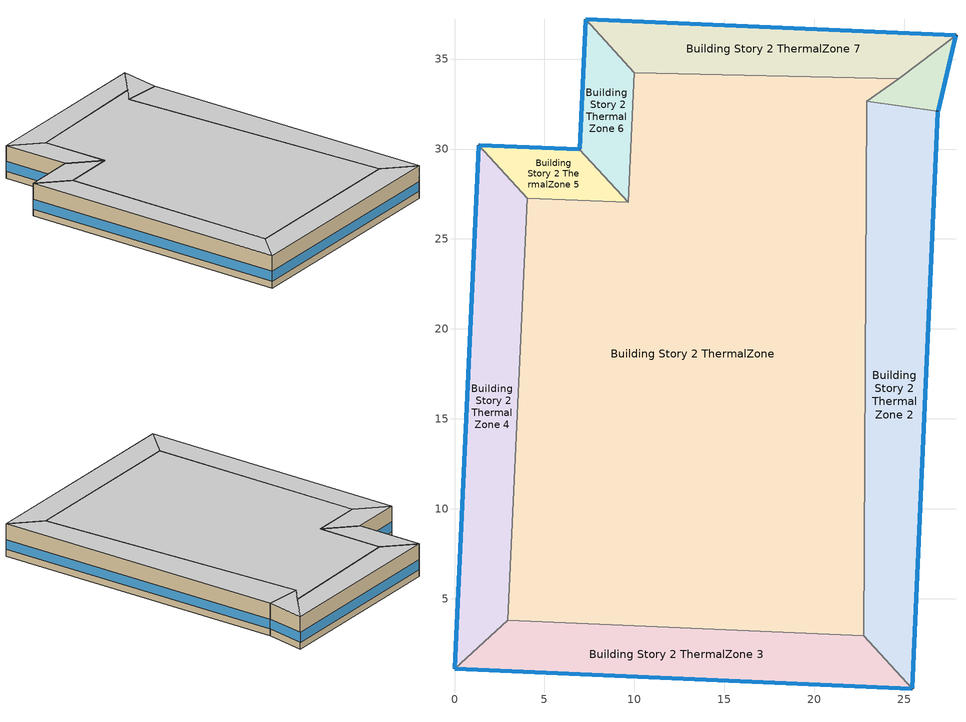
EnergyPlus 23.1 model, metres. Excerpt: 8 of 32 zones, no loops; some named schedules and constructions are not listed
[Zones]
Building Story 2 ThermalZone
 floor adiabatic (Typical Interior Floor): 24.69,33.91 22.92,32.65 22.75,2.95 2.95,3.81 4.04,27.26 9.65,27.04 9.98,34.25 z3.6
 wall adiabatic (Typical Interior Wall): 22.92,32.65 24.69,33.91 9.98,34.25 9.65,27.04 4.04,27.26 2.95,3.81 22.75,2.95 22.92,32.65 z3.6:7.2
 ceiling adiabatic (Typical Interior Floor): 9.98,34.25 9.65,27.04 4.04,27.26 2.95,3.81 22.75,2.95 22.92,32.65 24.69,33.91 z7.2
Building Story 2 ThermalZone 1
 floor adiabatic (Typical Interior Ceiling): 27.88,36.32 26.88,32.1 22.92,32.65 24.69,33.91 z3.6
 wall outside (Typical Insulated Steel Framed Exterior Wall R-20.41): 26.88,32.1 27.88,36.32 z3.6:7.2
 wall adiabatic (Typical Interior Wall): 27.88,36.32 24.69,33.91 22.92,32.65 26.88,32.1 z3.6:7.2
 window (U 0.48 SHGC 0.40 Dbl Ref-D Clr 6mm/13mm): 26.88,32.12 27.88,36.29 z4.36:5.45
 ceiling adiabatic (Typical Interior Floor): 24.69,33.91 22.92,32.65 26.88,32.1 27.88,36.32 z7.2
Building Story 2 ThermalZone 2
 floor adiabatic (Typical Interior Ceiling): 26.88,32.1 25.46,0 22.75,2.95 22.92,32.65 z3.6
 wall outside (Typical Insulated Steel Framed Exterior Wall R-20.41): 25.46,0 26.88,32.1 z3.6:7.2
 wall adiabatic (Typical Interior Wall): 26.88,32.1 22.92,32.65 22.75,2.95 25.46,0 z3.6:7.2
 window (U 0.48 SHGC 0.40 Dbl Ref-D Clr 6mm/13mm): 25.46,0.03 26.88,32.07 z4.36:5.44
 ceiling adiabatic (Typical Interior Floor): 22.92,32.65 22.75,2.95 25.46,0 26.88,32.1 z7.2
Building Story 2 ThermalZone 3
 floor adiabatic (Typical Interior Ceiling): 25.46,0 0,1.11 2.95,3.81 22.75,2.95 z3.6
 wall outside (Typical Insulated Steel Framed Exterior Wall R-20.41): 0,1.11 25.46,0 z3.6:7.2
 wall adiabatic (Typical Interior Wall): 25.46,0 22.75,2.95 2.95,3.81 0,1.11 z3.6:7.2
 window (U 0.48 SHGC 0.40 Dbl Ref-D Clr 6mm/13mm): 0.03,1.11 25.43,0 z4.36:5.44
 ceiling adiabatic (Typical Interior Floor): 22.75,2.95 2.95,3.81 0,1.11 25.46,0 z7.2
Building Story 2 ThermalZone 4
 floor adiabatic (Typical Interior Ceiling): 0,1.11 1.34,30.21 4.04,27.26 2.95,3.81 z3.6
 wall outside (Typical Insulated Steel Framed Exterior Wall R-20.41): 1.34,30.21 0,1.11 z3.6:7.2
 wall adiabatic (Typical Interior Wall): 0,1.11 2.95,3.81 4.04,27.26 1.34,30.21 z3.6:7.2
 window (U 0.48 SHGC 0.40 Dbl Ref-D Clr 6mm/13mm): 1.34,30.18 0,1.14 z4.36:5.44
 ceiling adiabatic (Typical Interior Floor): 2.95,3.81 4.04,27.26 1.34,30.21 0,1.11 z7.2
Building Story 2 ThermalZone 5
 floor adiabatic (Typical Interior Ceiling): 1.34,30.21 6.95,29.99 9.65,27.04 4.04,27.26 z3.6
 wall outside (Typical Insulated Steel Framed Exterior Wall R-20.41): 6.95,29.99 1.34,30.21 z3.6:7.2
 wall adiabatic (Typical Interior Wall): 1.34,30.21 4.04,27.26 9.65,27.04 6.95,29.99 z3.6:7.2
 window (U 0.48 SHGC 0.40 Dbl Ref-D Clr 6mm/13mm): 6.92,29.99 1.37,30.21 z4.36:5.45
 ceiling adiabatic (Typical Interior Floor): 4.04,27.26 9.65,27.04 6.95,29.99 1.34,30.21 z7.2
Building Story 2 ThermalZone 6
 floor adiabatic (Typical Interior Ceiling): 6.95,29.99 7.28,37.21 9.98,34.25 9.65,27.04 z3.6
 wall outside (Typical Insulated Steel Framed Exterior Wall R-20.41): 7.28,37.21 6.95,29.99 z3.6:7.2
 wall adiabatic (Typical Interior Wall): 6.95,29.99 9.65,27.04 9.98,34.25 7.28,37.21 z3.6:7.2
 window (U 0.48 SHGC 0.40 Dbl Ref-D Clr 6mm/13mm): 7.28,37.18 6.95,30.01 z4.36:5.45
 ceiling adiabatic (Typical Interior Floor): 9.65,27.04 9.98,34.25 7.28,37.21 6.95,29.99 z7.2
Building Story 2 ThermalZone 7
 floor adiabatic (Typical Interior Ceiling): 7.28,37.21 27.88,36.32 24.69,33.91 9.98,34.25 z3.6
 wall outside (Typical Insulated Steel Framed Exterior Wall R-20.41): 27.88,36.32 7.28,37.21 z3.6:7.2
 wall adiabatic (Typical Interior Wall): 7.28,37.21 9.98,34.25 24.69,33.91 27.88,36.32 z3.6:7.2
 window (U 0.48 SHGC 0.40 Dbl Ref-D Clr 6mm/13mm): 27.86,36.32 7.31,37.2 z4.36:5.44
 ceiling adiabatic (Typical Interior Ceiling): 9.98,34.25 24.69,33.91 27.88,36.32 7.28,37.21 z7.2
[Schedule:Week:Daily]
SchoolSecondary BLDG_LIGHT_MECHANICAL_SCH_2013 Week Rule - Sep3-Dec31: SchoolSecondary BLDG_LIGHT_MECHANICAL_SCH_2013 Default, SchoolSecondary BLDG_LIGHT_MECHANICAL_SCH_2013 Wkdy Day 2, SchoolSecondary BLDG_LIGHT_MECHANICAL_SCH_2013 Wkdy Day 2, SchoolSecondary BLDG_LIGHT_MECHANICAL_SCH_2013 Wkdy Day 2, SchoolSecondary BLDG_LIGHT_MECHANICAL_SCH_2013 Wkdy Day 2, SchoolSecondary BLDG_LIGHT_MECHANICAL_SCH_2013 Wkdy Day 2, SchoolSecondary BLDG_LIGHT_MECHANICAL_SCH_2013 Default, SchoolSecondary BLDG_LIGHT_MECHANICAL_SCH_2013 Default, SchoolSecondary BLDG_LIGHT_MECHANICAL_SCH_2013 Summer Design Day, SchoolSecondary BLDG_LIGHT_MECHANICAL_SCH_2013 Winter Design Day, SchoolSecondary BLDG_LIGHT_MECHANICAL_SCH_2013 Default, SchoolSecondary BLDG_LIGHT_MECHANICAL_SCH_2013 Default
SchoolSecondary BLDG_LIGHT_OFFICE_SCH_2013 Week Rule - Jan1-Jun24: SchoolSecondary BLDG_LIGHT_OFFICE_SCH_2013 Wknd Day, SchoolSecondary BLDG_LIGHT_OFFICE_SCH_2013 Wkdy Day, SchoolSecondary BLDG_LIGHT_OFFICE_SCH_2013 Wkdy Day, SchoolSecondary BLDG_LIGHT_OFFICE_SCH_2013 Wkdy Day, SchoolSecondary BLDG_LIGHT_OFFICE_SCH_2013 Wkdy Day, SchoolSecondary BLDG_LIGHT_OFFICE_SCH_2013 Wkdy Day, SchoolSecondary BLDG_LIGHT_OFFICE_SCH_2013 Wknd Day, SchoolSecondary BLDG_LIGHT_OFFICE_SCH_2013 Default, SchoolSecondary BLDG_LIGHT_OFFICE_SCH_2013 Summer Design Day, SchoolSecondary BLDG_LIGHT_OFFICE_SCH_2013 Winter Design Day, SchoolSecondary BLDG_LIGHT_OFFICE_SCH_2013 Default, SchoolSecondary BLDG_LIGHT_OFFICE_SCH_2013 Default
SchoolSecondary BLDG_LIGHT_OFFICE_SCH_2013 Week Rule - Jun25-Jul1: SchoolSecondary BLDG_LIGHT_OFFICE_SCH_2013 Wknd Day, SchoolSecondary BLDG_LIGHT_OFFICE_SCH_2013 Wkdy Day, SchoolSecondary BLDG_LIGHT_OFFICE_SCH_2013 Wkdy Day, SchoolSecondary BLDG_LIGHT_OFFICE_SCH_2013 Wkdy Day, SchoolSecondary BLDG_LIGHT_OFFICE_SCH_2013 Wkdy Day, SchoolSecondary BLDG_LIGHT_OFFICE_SCH_2013 Wkdy Day, SchoolSecondary BLDG_LIGHT_OFFICE_SCH_2013 Wknd Day 1, SchoolSecondary BLDG_LIGHT_OFFICE_SCH_2013 Default, SchoolSecondary BLDG_LIGHT_OFFICE_SCH_2013 Summer Design Day, SchoolSecondary BLDG_LIGHT_OFFICE_SCH_2013 Winter Design Day, SchoolSecondary BLDG_LIGHT_OFFICE_SCH_2013 Default, SchoolSecondary BLDG_LIGHT_OFFICE_SCH_2013 Default
SchoolSecondary BLDG_LIGHT_OFFICE_SCH_2013 Week Rule - Jul2-Aug26: SchoolSecondary BLDG_LIGHT_OFFICE_SCH_2013 Wknd Day 1, SchoolSecondary BLDG_LIGHT_OFFICE_SCH_2013 Wkdy Day 1, SchoolSecondary BLDG_LIGHT_OFFICE_SCH_2013 Wkdy Day 1, SchoolSecondary BLDG_LIGHT_OFFICE_SCH_2013 Wkdy Day 1, SchoolSecondary BLDG_LIGHT_OFFICE_SCH_2013 Wkdy Day 1, SchoolSecondary BLDG_LIGHT_OFFICE_SCH_2013 Wkdy Day 1, SchoolSecondary BLDG_LIGHT_OFFICE_SCH_2013 Wknd Day 1, SchoolSecondary BLDG_LIGHT_OFFICE_SCH_2013 Default, SchoolSecondary BLDG_LIGHT_OFFICE_SCH_2013 Summer Design Day, SchoolSecondary BLDG_LIGHT_OFFICE_SCH_2013 Winter Design Day, SchoolSecondary BLDG_LIGHT_OFFICE_SCH_2013 Default, SchoolSecondary BLDG_LIGHT_OFFICE_SCH_2013 Default
SchoolSecondary BLDG_LIGHT_OFFICE_SCH_2013 Week Rule - Aug27-Sep2: SchoolSecondary BLDG_LIGHT_OFFICE_SCH_2013 Wknd Day 1, SchoolSecondary BLDG_LIGHT_OFFICE_SCH_2013 Wkdy Day 1, SchoolSecondary BLDG_LIGHT_OFFICE_SCH_2013 Wkdy Day 1, SchoolSecondary BLDG_LIGHT_OFFICE_SCH_2013 Wkdy Day 1, SchoolSecondary BLDG_LIGHT_OFFICE_SCH_2013 Wkdy Day 1, SchoolSecondary BLDG_LIGHT_OFFICE_SCH_2013 Wkdy Day 2, SchoolSecondary BLDG_LIGHT_OFFICE_SCH_2013 Default, SchoolSecondary BLDG_LIGHT_OFFICE_SCH_2013 Default, SchoolSecondary BLDG_LIGHT_OFFICE_SCH_2013 Summer Design Day, SchoolSecondary BLDG_LIGHT_OFFICE_SCH_2013 Winter Design Day, SchoolSecondary BLDG_LIGHT_OFFICE_SCH_2013 Default, SchoolSecondary BLDG_LIGHT_OFFICE_SCH_2013 Default
SchoolSecondary BLDG_LIGHT_OFFICE_SCH_2013 Week Rule - Sep3-Dec31: SchoolSecondary BLDG_LIGHT_OFFICE_SCH_2013 Default, SchoolSecondary BLDG_LIGHT_OFFICE_SCH_2013 Wkdy Day 2, SchoolSecondary BLDG_LIGHT_OFFICE_SCH_2013 Wkdy Day 2, SchoolSecondary BLDG_LIGHT_OFFICE_SCH_2013 Wkdy Day 2, SchoolSecondary BLDG_LIGHT_OFFICE_SCH_2013 Wkdy Day 2, SchoolSecondary BLDG_LIGHT_OFFICE_SCH_2013 Wkdy Day 2, SchoolSecondary BLDG_LIGHT_OFFICE_SCH_2013 Default, SchoolSecondary BLDG_LIGHT_OFFICE_SCH_2013 Default, SchoolSecondary BLDG_LIGHT_OFFICE_SCH_2013 Summer Design Day, SchoolSecondary BLDG_LIGHT_OFFICE_SCH_2013 Winter Design Day, SchoolSecondary BLDG_LIGHT_OFFICE_SCH_2013 Default, SchoolSecondary BLDG_LIGHT_OFFICE_SCH_2013 Default
SchoolSecondary BLDG_LIGHT_BATH_SCH_2013 Week Rule - Jan1-Jun24: SchoolSecondary BLDG_LIGHT_BATH_SCH_2013 Wknd Day, SchoolSecondary BLDG_LIGHT_BATH_SCH_2013 Wkdy Day, SchoolSecondary BLDG_LIGHT_BATH_SCH_2013 Wkdy Day, SchoolSecondary BLDG_LIGHT_BATH_SCH_2013 Wkdy Day, SchoolSecondary BLDG_LIGHT_BATH_SCH_2013 Wkdy Day, SchoolSecondary BLDG_LIGHT_BATH_SCH_2013 Wkdy Day, SchoolSecondary BLDG_LIGHT_BATH_SCH_2013 Wknd Day, SchoolSecondary BLDG_LIGHT_BATH_SCH_2013 Default, SchoolSecondary BLDG_LIGHT_BATH_SCH_2013 Summer Design Day, SchoolSecondary BLDG_LIGHT_BATH_SCH_2013 Winter Design Day, SchoolSecondary BLDG_LIGHT_BATH_SCH_2013 Default, SchoolSecondary BLDG_LIGHT_BATH_SCH_2013 Default
SchoolSecondary BLDG_LIGHT_BATH_SCH_2013 Week Rule - Jun25-Jul1: SchoolSecondary BLDG_LIGHT_BATH_SCH_2013 Wknd Day, SchoolSecondary BLDG_LIGHT_BATH_SCH_2013 Wkdy Day, SchoolSecondary BLDG_LIGHT_BATH_SCH_2013 Wkdy Day, SchoolSecondary BLDG_LIGHT_BATH_SCH_2013 Wkdy Day, SchoolSecondary BLDG_LIGHT_BATH_SCH_2013 Wkdy Day, SchoolSecondary BLDG_LIGHT_BATH_SCH_2013 Wkdy Day, SchoolSecondary BLDG_LIGHT_BATH_SCH_2013 Wknd Day 1, SchoolSecondary BLDG_LIGHT_BATH_SCH_2013 Default, SchoolSecondary BLDG_LIGHT_BATH_SCH_2013 Summer Design Day, SchoolSecondary BLDG_LIGHT_BATH_SCH_2013 Winter Design Day, SchoolSecondary BLDG_LIGHT_BATH_SCH_2013 Default, SchoolSecondary BLDG_LIGHT_BATH_SCH_2013 Default
SchoolSecondary BLDG_LIGHT_BATH_SCH_2013 Week Rule - Jul2-Aug26: SchoolSecondary BLDG_LIGHT_BATH_SCH_2013 Wknd Day 1, SchoolSecondary BLDG_LIGHT_BATH_SCH_2013 Wkdy Day 1, SchoolSecondary BLDG_LIGHT_BATH_SCH_2013 Wkdy Day 1, SchoolSecondary BLDG_LIGHT_BATH_SCH_2013 Wkdy Day 1, SchoolSecondary BLDG_LIGHT_BATH_SCH_2013 Wkdy Day 1, SchoolSecondary BLDG_LIGHT_BATH_SCH_2013 Wkdy Day 1, SchoolSecondary BLDG_LIGHT_BATH_SCH_2013 Wknd Day 1, SchoolSecondary BLDG_LIGHT_BATH_SCH_2013 Default, SchoolSecondary BLDG_LIGHT_BATH_SCH_2013 Summer Design Day, SchoolSecondary BLDG_LIGHT_BATH_SCH_2013 Winter Design Day, SchoolSecondary BLDG_LIGHT_BATH_SCH_2013 Default, SchoolSecondary BLDG_LIGHT_BATH_SCH_2013 Default
SchoolSecondary BLDG_LIGHT_BATH_SCH_2013 Week Rule - Aug27-Sep2: SchoolSecondary BLDG_LIGHT_BATH_SCH_2013 Wknd Day 1, SchoolSecondary BLDG_LIGHT_BATH_SCH_2013 Wkdy Day 1, SchoolSecondary BLDG_LIGHT_BATH_SCH_2013 Wkdy Day 1, SchoolSecondary BLDG_LIGHT_BATH_SCH_2013 Wkdy Day 1, SchoolSecondary BLDG_LIGHT_BATH_SCH_2013 Wkdy Day 1, SchoolSecondary BLDG_LIGHT_BATH_SCH_2013 Wkdy Day 2, SchoolSecondary BLDG_LIGHT_BATH_SCH_2013 Default, SchoolSecondary BLDG_LIGHT_BATH_SCH_2013 Default, SchoolSecondary BLDG_LIGHT_BATH_SCH_2013 Summer Design Day, SchoolSecondary BLDG_LIGHT_BATH_SCH_2013 Winter Design Day, SchoolSecondary BLDG_LIGHT_BATH_SCH_2013 Default, SchoolSecondary BLDG_LIGHT_BATH_SCH_2013 Default
SchoolSecondary BLDG_LIGHT_BATH_SCH_2013 Week Rule - Sep3-Dec31: SchoolSecondary BLDG_LIGHT_BATH_SCH_2013 Default, SchoolSecondary BLDG_LIGHT_BATH_SCH_2013 Wkdy Day 2, SchoolSecondary BLDG_LIGHT_BATH_SCH_2013 Wkdy Day 2, SchoolSecondary BLDG_LIGHT_BATH_SCH_2013 Wkdy Day 2, SchoolSecondary BLDG_LIGHT_BATH_SCH_2013 Wkdy Day 2, SchoolSecondary BLDG_LIGHT_BATH_SCH_2013 Wkdy Day 2, SchoolSecondary BLDG_LIGHT_BATH_SCH_2013 Default, SchoolSecondary BLDG_LIGHT_BATH_SCH_2013 Default, SchoolSecondary BLDG_LIGHT_BATH_SCH_2013 Summer Design Day, SchoolSecondary BLDG_LIGHT_BATH_SCH_2013 Winter Design Day, SchoolSecondary BLDG_LIGHT_BATH_SCH_2013 Default, SchoolSecondary BLDG_LIGHT_BATH_SCH_2013 Default
SchoolSecondary BLDG_OCC_SCH_Auditorium Week Rule - Jan1-Jun24: SchoolSecondary BLDG_OCC_SCH_Auditorium Wknd Day, SchoolSecondary BLDG_OCC_SCH_Auditorium Wkdy|SmrDsn Day, SchoolSecondary BLDG_OCC_SCH_Auditorium Wkdy|SmrDsn Day, SchoolSecondary BLDG_OCC_SCH_Auditorium Wkdy|SmrDsn Day, SchoolSecondary BLDG_OCC_SCH_Auditorium Wkdy|SmrDsn Day, SchoolSecondary BLDG_OCC_SCH_Auditorium Wkdy|SmrDsn Day, SchoolSecondary BLDG_OCC_SCH_Auditorium Wknd Day, SchoolSecondary BLDG_OCC_SCH_Auditorium Default, SchoolSecondary BLDG_OCC_SCH_Auditorium Summer Design Day, SchoolSecondary BLDG_OCC_SCH_Auditorium Winter Design Day, SchoolSecondary BLDG_OCC_SCH_Auditorium Default, SchoolSecondary BLDG_OCC_SCH_Auditorium Default
SchoolSecondary BLDG_OCC_SCH_Auditorium Week Rule - Jun25-Jul1: SchoolSecondary BLDG_OCC_SCH_Auditorium Wknd Day, SchoolSecondary BLDG_OCC_SCH_Auditorium Wkdy|SmrDsn Day, SchoolSecondary BLDG_OCC_SCH_Auditorium Wkdy|SmrDsn Day, SchoolSecondary BLDG_OCC_SCH_Auditorium Wkdy|SmrDsn Day, SchoolSecondary BLDG_OCC_SCH_Auditorium Wkdy|SmrDsn Day, SchoolSecondary BLDG_OCC_SCH_Auditorium Wkdy|SmrDsn Day, SchoolSecondary BLDG_OCC_SCH_Auditorium Wknd Day 1, SchoolSecondary BLDG_OCC_SCH_Auditorium Default, SchoolSecondary BLDG_OCC_SCH_Auditorium Summer Design Day, SchoolSecondary BLDG_OCC_SCH_Auditorium Winter Design Day, SchoolSecondary BLDG_OCC_SCH_Auditorium Default, SchoolSecondary BLDG_OCC_SCH_Auditorium Default
SchoolSecondary BLDG_OCC_SCH_Auditorium Week Rule - Jul2-Aug26: SchoolSecondary BLDG_OCC_SCH_Auditorium Wknd Day 1, SchoolSecondary BLDG_OCC_SCH_Auditorium Wkdy|SmrDsn Day 1, SchoolSecondary BLDG_OCC_SCH_Auditorium Wkdy|SmrDsn Day 1, SchoolSecondary BLDG_OCC_SCH_Auditorium Wkdy|SmrDsn Day 1, SchoolSecondary BLDG_OCC_SCH_Auditorium Wkdy|SmrDsn Day 1, SchoolSecondary BLDG_OCC_SCH_Auditorium Wkdy|SmrDsn Day 1, SchoolSecondary BLDG_OCC_SCH_Auditorium Wknd Day 1, SchoolSecondary BLDG_OCC_SCH_Auditorium Default, SchoolSecondary BLDG_OCC_SCH_Auditorium Summer Design Day, SchoolSecondary BLDG_OCC_SCH_Auditorium Winter Design Day, SchoolSecondary BLDG_OCC_SCH_Auditorium Default, SchoolSecondary BLDG_OCC_SCH_Auditorium Default
SchoolSecondary BLDG_OCC_SCH_Auditorium Week Rule - Aug27-Sep2: SchoolSecondary BLDG_OCC_SCH_Auditorium Wknd Day 1, SchoolSecondary BLDG_OCC_SCH_Auditorium Wkdy|SmrDsn Day 1, SchoolSecondary BLDG_OCC_SCH_Auditorium Wkdy|SmrDsn Day 1, SchoolSecondary BLDG_OCC_SCH_Auditorium Wkdy|SmrDsn Day 1, SchoolSecondary BLDG_OCC_SCH_Auditorium Wkdy|SmrDsn Day 1, SchoolSecondary BLDG_OCC_SCH_Auditorium Wkdy|SmrDsn Day 2, SchoolSecondary BLDG_OCC_SCH_Auditorium Default, SchoolSecondary BLDG_OCC_SCH_Auditorium Default, SchoolSecondary BLDG_OCC_SCH_Auditorium Summer Design Day, SchoolSecondary BLDG_OCC_SCH_Auditorium Winter Design Day, SchoolSecondary BLDG_OCC_SCH_Auditorium Default, SchoolSecondary BLDG_OCC_SCH_Auditorium Default
SchoolSecondary BLDG_OCC_SCH_Auditorium Week Rule - Sep3-Dec31: SchoolSecondary BLDG_OCC_SCH_Auditorium Default, SchoolSecondary BLDG_OCC_SCH_Auditorium Wkdy|SmrDsn Day 2, SchoolSecondary BLDG_OCC_SCH_Auditorium Wkdy|SmrDsn Day 2, SchoolSecondary BLDG_OCC_SCH_Auditorium Wkdy|SmrDsn Day 2, SchoolSecondary BLDG_OCC_SCH_Auditorium Wkdy|SmrDsn Day 2, SchoolSecondary BLDG_OCC_SCH_Auditorium Wkdy|SmrDsn Day 2, SchoolSecondary BLDG_OCC_SCH_Auditorium Default, SchoolSecondary BLDG_OCC_SCH_Auditorium Default, SchoolSecondary BLDG_OCC_SCH_Auditorium Summer Design Day, SchoolSecondary BLDG_OCC_SCH_Auditorium Winter Design Day, SchoolSecondary BLDG_OCC_SCH_Auditorium Default, SchoolSecondary BLDG_OCC_SCH_Auditorium Default
SchoolSecondary ACTIVITY_SCH Week Rule - Jan1-Dec31: SchoolSecondary ACTIVITY_SCH Default, SchoolSecondary ACTIVITY_SCH Default, SchoolSecondary ACTIVITY_SCH Default, SchoolSecondary ACTIVITY_SCH Default, SchoolSecondary ACTIVITY_SCH Default, SchoolSecondary ACTIVITY_SCH Default, SchoolSecondary ACTIVITY_SCH Default, SchoolSecondary ACTIVITY_SCH Default, SchoolSecondary ACTIVITY_SCH Summer Design Day, SchoolSecondary ACTIVITY_SCH Winter Design Day, SchoolSecondary ACTIVITY_SCH Default, SchoolSecondary ACTIVITY_SCH Default
SchoolSecondary BLDG_OCC_SCH_Cafeteria Week Rule - Jan1-Jun24: SchoolSecondary BLDG_OCC_SCH_Cafeteria Wknd Day, SchoolSecondary BLDG_OCC_SCH_Cafeteria Wkdy|SmrDsn Day, SchoolSecondary BLDG_OCC_SCH_Cafeteria Wkdy|SmrDsn Day, SchoolSecondary BLDG_OCC_SCH_Cafeteria Wkdy|SmrDsn Day, SchoolSecondary BLDG_OCC_SCH_Cafeteria Wkdy|SmrDsn Day, SchoolSecondary BLDG_OCC_SCH_Cafeteria Wkdy|SmrDsn Day, SchoolSecondary BLDG_OCC_SCH_Cafeteria Wknd Day, SchoolSecondary BLDG_OCC_SCH_Cafeteria Default, SchoolSecondary BLDG_OCC_SCH_Cafeteria Summer Design Day, SchoolSecondary BLDG_OCC_SCH_Cafeteria Winter Design Day, SchoolSecondary BLDG_OCC_SCH_Cafeteria Default, SchoolSecondary BLDG_OCC_SCH_Cafeteria Default
SchoolSecondary BLDG_OCC_SCH_Cafeteria Week Rule - Jun25-Jul1: SchoolSecondary BLDG_OCC_SCH_Cafeteria Wknd Day, SchoolSecondary BLDG_OCC_SCH_Cafeteria Wkdy|SmrDsn Day, SchoolSecondary BLDG_OCC_SCH_Cafeteria Wkdy|SmrDsn Day, SchoolSecondary BLDG_OCC_SCH_Cafeteria Wkdy|SmrDsn Day, SchoolSecondary BLDG_OCC_SCH_Cafeteria Wkdy|SmrDsn Day, SchoolSecondary BLDG_OCC_SCH_Cafeteria Wkdy|SmrDsn Day, SchoolSecondary BLDG_OCC_SCH_Cafeteria Wknd Day 1, SchoolSecondary BLDG_OCC_SCH_Cafeteria Default, SchoolSecondary BLDG_OCC_SCH_Cafeteria Summer Design Day, SchoolSecondary BLDG_OCC_SCH_Cafeteria Winter Design Day, SchoolSecondary BLDG_OCC_SCH_Cafeteria Default, SchoolSecondary BLDG_OCC_SCH_Cafeteria Default
SchoolSecondary BLDG_OCC_SCH_Cafeteria Week Rule - Jul2-Aug26: SchoolSecondary BLDG_OCC_SCH_Cafeteria Wknd Day 1, SchoolSecondary BLDG_OCC_SCH_Cafeteria Wkdy|SmrDsn Day 1, SchoolSecondary BLDG_OCC_SCH_Cafeteria Wkdy|SmrDsn Day 1, SchoolSecondary BLDG_OCC_SCH_Cafeteria Wkdy|SmrDsn Day 1, SchoolSecondary BLDG_OCC_SCH_Cafeteria Wkdy|SmrDsn Day 1, SchoolSecondary BLDG_OCC_SCH_Cafeteria Wkdy|SmrDsn Day 1, SchoolSecondary BLDG_OCC_SCH_Cafeteria Wknd Day 1, SchoolSecondary BLDG_OCC_SCH_Cafeteria Default, SchoolSecondary BLDG_OCC_SCH_Cafeteria Summer Design Day, SchoolSecondary BLDG_OCC_SCH_Cafeteria Winter Design Day, SchoolSecondary BLDG_OCC_SCH_Cafeteria Default, SchoolSecondary BLDG_OCC_SCH_Cafeteria Default
SchoolSecondary BLDG_OCC_SCH_Cafeteria Week Rule - Aug27-Sep2: SchoolSecondary BLDG_OCC_SCH_Cafeteria Wknd Day 1, SchoolSecondary BLDG_OCC_SCH_Cafeteria Wkdy|SmrDsn Day 1, SchoolSecondary BLDG_OCC_SCH_Cafeteria Wkdy|SmrDsn Day 1, SchoolSecondary BLDG_OCC_SCH_Cafeteria Wkdy|SmrDsn Day 1, SchoolSecondary BLDG_OCC_SCH_Cafeteria Wkdy|SmrDsn Day 1, SchoolSecondary BLDG_OCC_SCH_Cafeteria Wkdy|SmrDsn Day 2, SchoolSecondary BLDG_OCC_SCH_Cafeteria Default, SchoolSecondary BLDG_OCC_SCH_Cafeteria Default, SchoolSecondary BLDG_OCC_SCH_Cafeteria Summer Design Day, SchoolSecondary BLDG_OCC_SCH_Cafeteria Winter Design Day, SchoolSecondary BLDG_OCC_SCH_Cafeteria Default, SchoolSecondary BLDG_OCC_SCH_Cafeteria Default
SchoolSecondary BLDG_OCC_SCH_Cafeteria Week Rule - Sep3-Dec31: SchoolSecondary BLDG_OCC_SCH_Cafeteria Default, SchoolSecondary BLDG_OCC_SCH_Cafeteria Wkdy|SmrDsn Day 2, SchoolSecondary BLDG_OCC_SCH_Cafeteria Wkdy|SmrDsn Day 2, SchoolSecondary BLDG_OCC_SCH_Cafeteria Wkdy|SmrDsn Day 2, SchoolSecondary BLDG_OCC_SCH_Cafeteria Wkdy|SmrDsn Day 2, SchoolSecondary BLDG_OCC_SCH_Cafeteria Wkdy|SmrDsn Day 2, SchoolSecondary BLDG_OCC_SCH_Cafeteria Default, SchoolSecondary BLDG_OCC_SCH_Cafeteria Default, SchoolSecondary BLDG_OCC_SCH_Cafeteria Summer Design Day, SchoolSecondary BLDG_OCC_SCH_Cafeteria Winter Design Day, SchoolSecondary BLDG_OCC_SCH_Cafeteria Default, SchoolSecondary BLDG_OCC_SCH_Cafeteria Default
SchoolSecondary BLDG_OCC_SCH_Extend Week Rule - Jan1-Jun24: SchoolSecondary BLDG_OCC_SCH_Extend Wknd Day, SchoolSecondary BLDG_OCC_SCH_Extend Wkdy|SmrDsn Day, SchoolSecondary BLDG_OCC_SCH_Extend Wkdy|SmrDsn Day, SchoolSecondary BLDG_OCC_SCH_Extend Wkdy|SmrDsn Day, SchoolSecondary BLDG_OCC_SCH_Extend Wkdy|SmrDsn Day, SchoolSecondary BLDG_OCC_SCH_Extend Wkdy|SmrDsn Day, SchoolSecondary BLDG_OCC_SCH_Extend Wknd Day, SchoolSecondary BLDG_OCC_SCH_Extend Default, SchoolSecondary BLDG_OCC_SCH_Extend Summer Design Day, SchoolSecondary BLDG_OCC_SCH_Extend Winter Design Day, SchoolSecondary BLDG_OCC_SCH_Extend Default, SchoolSecondary BLDG_OCC_SCH_Extend Default
SchoolSecondary BLDG_OCC_SCH_Extend Week Rule - Jun25-Jul1: SchoolSecondary BLDG_OCC_SCH_Extend Wknd Day, SchoolSecondary BLDG_OCC_SCH_Extend Wkdy|SmrDsn Day, SchoolSecondary BLDG_OCC_SCH_Extend Wkdy|SmrDsn Day, SchoolSecondary BLDG_OCC_SCH_Extend Wkdy|SmrDsn Day, SchoolSecondary BLDG_OCC_SCH_Extend Wkdy|SmrDsn Day, SchoolSecondary BLDG_OCC_SCH_Extend Wkdy|SmrDsn Day, SchoolSecondary BLDG_OCC_SCH_Extend Wknd Day 1, SchoolSecondary BLDG_OCC_SCH_Extend Default, SchoolSecondary BLDG_OCC_SCH_Extend Summer Design Day, SchoolSecondary BLDG_OCC_SCH_Extend Winter Design Day, SchoolSecondary BLDG_OCC_SCH_Extend Default, SchoolSecondary BLDG_OCC_SCH_Extend Default
SchoolSecondary BLDG_OCC_SCH_Extend Week Rule - Jul2-Aug26: SchoolSecondary BLDG_OCC_SCH_Extend Wknd Day 1, SchoolSecondary BLDG_OCC_SCH_Extend Wkdy|SmrDsn Day 1, SchoolSecondary BLDG_OCC_SCH_Extend Wkdy|SmrDsn Day 1, SchoolSecondary BLDG_OCC_SCH_Extend Wkdy|SmrDsn Day 1, SchoolSecondary BLDG_OCC_SCH_Extend Wkdy|SmrDsn Day 1, SchoolSecondary BLDG_OCC_SCH_Extend Wkdy|SmrDsn Day 1, SchoolSecondary BLDG_OCC_SCH_Extend Wknd Day 1, SchoolSecondary BLDG_OCC_SCH_Extend Default, SchoolSecondary BLDG_OCC_SCH_Extend Summer Design Day, SchoolSecondary BLDG_OCC_SCH_Extend Winter Design Day, SchoolSecondary BLDG_OCC_SCH_Extend Default, SchoolSecondary BLDG_OCC_SCH_Extend Default
SchoolSecondary BLDG_OCC_SCH_Extend Week Rule - Aug27-Sep2: SchoolSecondary BLDG_OCC_SCH_Extend Wknd Day 1, SchoolSecondary BLDG_OCC_SCH_Extend Wkdy|SmrDsn Day 1, SchoolSecondary BLDG_OCC_SCH_Extend Wkdy|SmrDsn Day 1, SchoolSecondary BLDG_OCC_SCH_Extend Wkdy|SmrDsn Day 1, SchoolSecondary BLDG_OCC_SCH_Extend Wkdy|SmrDsn Day 1, SchoolSecondary BLDG_OCC_SCH_Extend Wkdy|SmrDsn Day 2, SchoolSecondary BLDG_OCC_SCH_Extend Default, SchoolSecondary BLDG_OCC_SCH_Extend Default, SchoolSecondary BLDG_OCC_SCH_Extend Summer Design Day, SchoolSecondary BLDG_OCC_SCH_Extend Winter Design Day, SchoolSecondary BLDG_OCC_SCH_Extend Default, SchoolSecondary BLDG_OCC_SCH_Extend Default
SchoolSecondary BLDG_OCC_SCH_Extend Week Rule - Sep3-Dec31: SchoolSecondary BLDG_OCC_SCH_Extend Default, SchoolSecondary BLDG_OCC_SCH_Extend Wkdy|SmrDsn Day 2, SchoolSecondary BLDG_OCC_SCH_Extend Wkdy|SmrDsn Day 2, SchoolSecondary BLDG_OCC_SCH_Extend Wkdy|SmrDsn Day 2, SchoolSecondary BLDG_OCC_SCH_Extend Wkdy|SmrDsn Day 2, SchoolSecondary BLDG_OCC_SCH_Extend Wkdy|SmrDsn Day 2, SchoolSecondary BLDG_OCC_SCH_Extend Default, SchoolSecondary BLDG_OCC_SCH_Extend Default, SchoolSecondary BLDG_OCC_SCH_Extend Summer Design Day, SchoolSecondary BLDG_OCC_SCH_Extend Winter Design Day, SchoolSecondary BLDG_OCC_SCH_Extend Default, SchoolSecondary BLDG_OCC_SCH_Extend Default
SchoolSecondary BLDG_OCC_SCH_Gym Week Rule - Jan1-Jun24: SchoolSecondary BLDG_OCC_SCH_Gym Wknd Day, SchoolSecondary BLDG_OCC_SCH_Gym Wkdy|SmrDsn Day, SchoolSecondary BLDG_OCC_SCH_Gym Wkdy|SmrDsn Day, SchoolSecondary BLDG_OCC_SCH_Gym Wkdy|SmrDsn Day, SchoolSecondary BLDG_OCC_SCH_Gym Wkdy|SmrDsn Day, SchoolSecondary BLDG_OCC_SCH_Gym Wkdy|SmrDsn Day, SchoolSecondary BLDG_OCC_SCH_Gym Wknd Day, SchoolSecondary BLDG_OCC_SCH_Gym Default, SchoolSecondary BLDG_OCC_SCH_Gym Summer Design Day, SchoolSecondary BLDG_OCC_SCH_Gym Winter Design Day, SchoolSecondary BLDG_OCC_SCH_Gym Default, SchoolSecondary BLDG_OCC_SCH_Gym Default
SchoolSecondary BLDG_OCC_SCH_Gym Week Rule - Jun25-Jul1: SchoolSecondary BLDG_OCC_SCH_Gym Wknd Day, SchoolSecondary BLDG_OCC_SCH_Gym Wkdy|SmrDsn Day, SchoolSecondary BLDG_OCC_SCH_Gym Wkdy|SmrDsn Day, SchoolSecondary BLDG_OCC_SCH_Gym Wkdy|SmrDsn Day, SchoolSecondary BLDG_OCC_SCH_Gym Wkdy|SmrDsn Day, SchoolSecondary BLDG_OCC_SCH_Gym Wkdy|SmrDsn Day, SchoolSecondary BLDG_OCC_SCH_Gym Wknd Day 1, SchoolSecondary BLDG_OCC_SCH_Gym Default, SchoolSecondary BLDG_OCC_SCH_Gym Summer Design Day, SchoolSecondary BLDG_OCC_SCH_Gym Winter Design Day, SchoolSecondary BLDG_OCC_SCH_Gym Default, SchoolSecondary BLDG_OCC_SCH_Gym Default
SchoolSecondary BLDG_OCC_SCH_Gym Week Rule - Jul2-Aug26: SchoolSecondary BLDG_OCC_SCH_Gym Wknd Day 1, SchoolSecondary BLDG_OCC_SCH_Gym Wkdy|SmrDsn Day 1, SchoolSecondary BLDG_OCC_SCH_Gym Wkdy|SmrDsn Day 1, SchoolSecondary BLDG_OCC_SCH_Gym Wkdy|SmrDsn Day 1, SchoolSecondary BLDG_OCC_SCH_Gym Wkdy|SmrDsn Day 1, SchoolSecondary BLDG_OCC_SCH_Gym Wkdy|SmrDsn Day 1, SchoolSecondary BLDG_OCC_SCH_Gym Wknd Day 1, SchoolSecondary BLDG_OCC_SCH_Gym Default, SchoolSecondary BLDG_OCC_SCH_Gym Summer Design Day, SchoolSecondary BLDG_OCC_SCH_Gym Winter Design Day, SchoolSecondary BLDG_OCC_SCH_Gym Default, SchoolSecondary BLDG_OCC_SCH_Gym Default
SchoolSecondary BLDG_OCC_SCH_Gym Week Rule - Aug27-Sep2: SchoolSecondary BLDG_OCC_SCH_Gym Wknd Day 1, SchoolSecondary BLDG_OCC_SCH_Gym Wkdy|SmrDsn Day 1, SchoolSecondary BLDG_OCC_SCH_Gym Wkdy|SmrDsn Day 1, SchoolSecondary BLDG_OCC_SCH_Gym Wkdy|SmrDsn Day 1, SchoolSecondary BLDG_OCC_SCH_Gym Wkdy|SmrDsn Day 1, SchoolSecondary BLDG_OCC_SCH_Gym Wkdy|SmrDsn Day 2, SchoolSecondary BLDG_OCC_SCH_Gym Default, SchoolSecondary BLDG_OCC_SCH_Gym Default, SchoolSecondary BLDG_OCC_SCH_Gym Summer Design Day, SchoolSecondary BLDG_OCC_SCH_Gym Winter Design Day, SchoolSecondary BLDG_OCC_SCH_Gym Default, SchoolSecondary BLDG_OCC_SCH_Gym Default
SchoolSecondary BLDG_OCC_SCH_Gym Week Rule - Sep3-Dec31: SchoolSecondary BLDG_OCC_SCH_Gym Default, SchoolSecondary BLDG_OCC_SCH_Gym Wkdy|SmrDsn Day 2, SchoolSecondary BLDG_OCC_SCH_Gym Wkdy|SmrDsn Day 2, SchoolSecondary BLDG_OCC_SCH_Gym Wkdy|SmrDsn Day 2, SchoolSecondary BLDG_OCC_SCH_Gym Wkdy|SmrDsn Day 2, SchoolSecondary BLDG_OCC_SCH_Gym Wkdy|SmrDsn Day 2, SchoolSecondary BLDG_OCC_SCH_Gym Default, SchoolSecondary BLDG_OCC_SCH_Gym Default, SchoolSecondary BLDG_OCC_SCH_Gym Summer Design Day, SchoolSecondary BLDG_OCC_SCH_Gym Winter Design Day, SchoolSecondary BLDG_OCC_SCH_Gym Default, SchoolSecondary BLDG_OCC_SCH_Gym Default
SchoolSecondary BLDG_OCC_SCH Week Rule - Jan1-Jun10: SchoolSecondary BLDG_OCC_SCH Wknd Day, SchoolSecondary BLDG_OCC_SCH Wkdy|SmrDsn Day, SchoolSecondary BLDG_OCC_SCH Wkdy|SmrDsn Day, SchoolSecondary BLDG_OCC_SCH Wkdy|SmrDsn Day, SchoolSecondary BLDG_OCC_SCH Wkdy|SmrDsn Day, SchoolSecondary BLDG_OCC_SCH Wkdy|SmrDsn Day, SchoolSecondary BLDG_OCC_SCH Wknd Day, SchoolSecondary BLDG_OCC_SCH Default, SchoolSecondary BLDG_OCC_SCH Summer Design Day, SchoolSecondary BLDG_OCC_SCH Winter Design Day, SchoolSecondary BLDG_OCC_SCH Default, SchoolSecondary BLDG_OCC_SCH Default
SchoolSecondary BLDG_OCC_SCH Week Rule - Jun11-Jun17: SchoolSecondary BLDG_OCC_SCH Wknd Day, SchoolSecondary BLDG_OCC_SCH Wkdy|SmrDsn Day, SchoolSecondary BLDG_OCC_SCH Wkdy|SmrDsn Day, SchoolSecondary BLDG_OCC_SCH Wkdy|SmrDsn Day, SchoolSecondary BLDG_OCC_SCH Wkdy|SmrDsn Day, SchoolSecondary BLDG_OCC_SCH Wkdy|SmrDsn Day 1, SchoolSecondary BLDG_OCC_SCH Wknd Day 1, SchoolSecondary BLDG_OCC_SCH Default, SchoolSecondary BLDG_OCC_SCH Summer Design Day, SchoolSecondary BLDG_OCC_SCH Winter Design Day, SchoolSecondary BLDG_OCC_SCH Default, SchoolSecondary BLDG_OCC_SCH Default
SchoolSecondary BLDG_OCC_SCH Week Rule - Jun18-Sep9: SchoolSecondary BLDG_OCC_SCH Wknd Day 1, SchoolSecondary BLDG_OCC_SCH Wkdy|SmrDsn Day 1, SchoolSecondary BLDG_OCC_SCH Wkdy|SmrDsn Day 1, SchoolSecondary BLDG_OCC_SCH Wkdy|SmrDsn Day 1, SchoolSecondary BLDG_OCC_SCH Wkdy|SmrDsn Day 1, SchoolSecondary BLDG_OCC_SCH Wkdy|SmrDsn Day 1, SchoolSecondary BLDG_OCC_SCH Wknd Day 1, SchoolSecondary BLDG_OCC_SCH Default, SchoolSecondary BLDG_OCC_SCH Summer Design Day, SchoolSecondary BLDG_OCC_SCH Winter Design Day, SchoolSecondary BLDG_OCC_SCH Default, SchoolSecondary BLDG_OCC_SCH Default
SchoolSecondary BLDG_OCC_SCH Week Rule - Sep10-Sep16: SchoolSecondary BLDG_OCC_SCH Wknd Day 1, SchoolSecondary BLDG_OCC_SCH Wkdy|SmrDsn Day 1, SchoolSecondary BLDG_OCC_SCH Wkdy|SmrDsn Day 1, SchoolSecondary BLDG_OCC_SCH Wkdy|SmrDsn Day 1, SchoolSecondary BLDG_OCC_SCH Wkdy|SmrDsn Day 1, SchoolSecondary BLDG_OCC_SCH Wkdy|SmrDsn Day 1, SchoolSecondary BLDG_OCC_SCH Default, SchoolSecondary BLDG_OCC_SCH Default, SchoolSecondary BLDG_OCC_SCH Summer Design Day, SchoolSecondary BLDG_OCC_SCH Winter Design Day, SchoolSecondary BLDG_OCC_SCH Default, SchoolSecondary BLDG_OCC_SCH Default
SchoolSecondary BLDG_OCC_SCH Week Rule - Sep17-Dec31: SchoolSecondary BLDG_OCC_SCH Default, SchoolSecondary BLDG_OCC_SCH Wkdy|SmrDsn Day 2, SchoolSecondary BLDG_OCC_SCH Wkdy|SmrDsn Day 2, SchoolSecondary BLDG_OCC_SCH Wkdy|SmrDsn Day 2, SchoolSecondary BLDG_OCC_SCH Wkdy|SmrDsn Day 2, SchoolSecondary BLDG_OCC_SCH Wkdy|SmrDsn Day 2, SchoolSecondary BLDG_OCC_SCH Default, SchoolSecondary BLDG_OCC_SCH Default, SchoolSecondary BLDG_OCC_SCH Summer Design Day, SchoolSecondary BLDG_OCC_SCH Winter Design Day, SchoolSecondary BLDG_OCC_SCH Default, SchoolSecondary BLDG_OCC_SCH Default
SchoolSecondary BLDG_OCC_SCH_Offices Week Rule - Jan1-Jun24: SchoolSecondary BLDG_OCC_SCH_Offices Wknd Day, SchoolSecondary BLDG_OCC_SCH_Offices Wkdy|SmrDsn Day, SchoolSecondary BLDG_OCC_SCH_Offices Wkdy|SmrDsn Day, SchoolSecondary BLDG_OCC_SCH_Offices Wkdy|SmrDsn Day, SchoolSecondary BLDG_OCC_SCH_Offices Wkdy|SmrDsn Day, SchoolSecondary BLDG_OCC_SCH_Offices Wkdy|SmrDsn Day, SchoolSecondary BLDG_OCC_SCH_Offices Wknd Day, SchoolSecondary BLDG_OCC_SCH_Offices Default, SchoolSecondary BLDG_OCC_SCH_Offices Summer Design Day, SchoolSecondary BLDG_OCC_SCH_Offices Winter Design Day, SchoolSecondary BLDG_OCC_SCH_Offices Default, SchoolSecondary BLDG_OCC_SCH_Offices Default
SchoolSecondary BLDG_OCC_SCH_Offices Week Rule - Jun25-Jul1: SchoolSecondary BLDG_OCC_SCH_Offices Wknd Day, SchoolSecondary BLDG_OCC_SCH_Offices Wkdy|SmrDsn Day, SchoolSecondary BLDG_OCC_SCH_Offices Wkdy|SmrDsn Day, SchoolSecondary BLDG_OCC_SCH_Offices Wkdy|SmrDsn Day, SchoolSecondary BLDG_OCC_SCH_Offices Wkdy|SmrDsn Day, SchoolSecondary BLDG_OCC_SCH_Offices Wkdy|SmrDsn Day, SchoolSecondary BLDG_OCC_SCH_Offices Wknd Day 1, SchoolSecondary BLDG_OCC_SCH_Offices Default, SchoolSecondary BLDG_OCC_SCH_Offices Summer Design Day, SchoolSecondary BLDG_OCC_SCH_Offices Winter Design Day, SchoolSecondary BLDG_OCC_SCH_Offices Default, SchoolSecondary BLDG_OCC_SCH_Offices Default
SchoolSecondary BLDG_OCC_SCH_Offices Week Rule - Jul2-Aug26: SchoolSecondary BLDG_OCC_SCH_Offices Wknd Day 1, SchoolSecondary BLDG_OCC_SCH_Offices Wkdy|SmrDsn Day 1, SchoolSecondary BLDG_OCC_SCH_Offices Wkdy|SmrDsn Day 1, SchoolSecondary BLDG_OCC_SCH_Offices Wkdy|SmrDsn Day 1, SchoolSecondary BLDG_OCC_SCH_Offices Wkdy|SmrDsn Day 1, SchoolSecondary BLDG_OCC_SCH_Offices Wkdy|SmrDsn Day 1, SchoolSecondary BLDG_OCC_SCH_Offices Wknd Day 1, SchoolSecondary BLDG_OCC_SCH_Offices Default, SchoolSecondary BLDG_OCC_SCH_Offices Summer Design Day, SchoolSecondary BLDG_OCC_SCH_Offices Winter Design Day, SchoolSecondary BLDG_OCC_SCH_Offices Default, SchoolSecondary BLDG_OCC_SCH_Offices Default
SchoolSecondary BLDG_OCC_SCH_Offices Week Rule - Aug27-Sep2: SchoolSecondary BLDG_OCC_SCH_Offices Wknd Day 1, SchoolSecondary BLDG_OCC_SCH_Offices Wkdy|SmrDsn Day 1, SchoolSecondary BLDG_OCC_SCH_Offices Wkdy|SmrDsn Day 1, SchoolSecondary BLDG_OCC_SCH_Offices Wkdy|SmrDsn Day 1, SchoolSecondary BLDG_OCC_SCH_Offices Wkdy|SmrDsn Day 1, SchoolSecondary BLDG_OCC_SCH_Offices Wkdy|SmrDsn Day 2, SchoolSecondary BLDG_OCC_SCH_Offices Default, SchoolSecondary BLDG_OCC_SCH_Offices Default, SchoolSecondary BLDG_OCC_SCH_Offices Summer Design Day, SchoolSecondary BLDG_OCC_SCH_Offices Winter Design Day, SchoolSecondary BLDG_OCC_SCH_Offices Default, SchoolSecondary BLDG_OCC_SCH_Offices Default
SchoolSecondary BLDG_OCC_SCH_Offices Week Rule - Sep3-Dec31: SchoolSecondary BLDG_OCC_SCH_Offices Default, SchoolSecondary BLDG_OCC_SCH_Offices Wkdy|SmrDsn Day 2, SchoolSecondary BLDG_OCC_SCH_Offices Wkdy|SmrDsn Day 2, SchoolSecondary BLDG_OCC_SCH_Offices Wkdy|SmrDsn Day 2, SchoolSecondary BLDG_OCC_SCH_Offices Wkdy|SmrDsn Day 2, SchoolSecondary BLDG_OCC_SCH_Offices Wkdy|SmrDsn Day 2, SchoolSecondary BLDG_OCC_SCH_Offices Default, SchoolSecondary BLDG_OCC_SCH_Offices Default, SchoolSecondary BLDG_OCC_SCH_Offices Summer Design Day, SchoolSecondary BLDG_OCC_SCH_Offices Winter Design Day, SchoolSecondary BLDG_OCC_SCH_Offices Default, SchoolSecondary BLDG_OCC_SCH_Offices Default
Elevator Schedule 3 Week Rule - Jan1-Jun10: 72 space(s) Occ Sch Sunday 3, 72 space(s) Occ Sch Default 3, 72 space(s) Occ Sch Tuesday 19, 72 space(s) Occ Sch Wednesday 19, 72 space(s) Occ Sch Thursday 19, 72 space(s) Occ Sch Friday 19, 72 space(s) Occ Sch Saturday 3, 72 space(s) Occ Sch Default 3, 72 space(s) Occ Sch Summer Design Day 3, 72 space(s) Occ Sch Winter Design Day 3, 72 space(s) Occ Sch Default 3, 72 space(s) Occ Sch Default 3
Elevator Schedule 3 Week Rule - Jun11-Jun17: 72 space(s) Occ Sch Sunday 3, 72 space(s) Occ Sch Default 3, 72 space(s) Occ Sch Tuesday 19, 72 space(s) Occ Sch Wednesday 19, 72 space(s) Occ Sch Thursday 19, 72 space(s) Occ Sch Friday 18, 72 space(s) Occ Sch Saturday 3, 72 space(s) Occ Sch Default 3, 72 space(s) Occ Sch Summer Design Day 3, 72 space(s) Occ Sch Winter Design Day 3, 72 space(s) Occ Sch Default 3, 72 space(s) Occ Sch Default 3
Elevator Schedule 3 Week Rule - Jun18-Jul1: 72 space(s) Occ Sch Sunday 3, 72 space(s) Occ Sch Monday 16, 72 space(s) Occ Sch Tuesday 18, 72 space(s) Occ Sch Wednesday 18, 72 space(s) Occ Sch Thursday 18, 72 space(s) Occ Sch Friday 18, 72 space(s) Occ Sch Saturday 3, 72 space(s) Occ Sch Default 3, 72 space(s) Occ Sch Summer Design Day 3, 72 space(s) Occ Sch Winter Design Day 3, 72 space(s) Occ Sch Default 3, 72 space(s) Occ Sch Default 3
Elevator Schedule 3 Week Rule - Jul2-Aug26: 72 space(s) Occ Sch Sunday 3, 72 space(s) Occ Sch Monday 15, 72 space(s) Occ Sch Tuesday 17, 72 space(s) Occ Sch Wednesday 17, 72 space(s) Occ Sch Thursday 17, 72 space(s) Occ Sch Friday 17, 72 space(s) Occ Sch Saturday 3, 72 space(s) Occ Sch Default 3, 72 space(s) Occ Sch Summer Design Day 3, 72 space(s) Occ Sch Winter Design Day 3, 72 space(s) Occ Sch Default 3, 72 space(s) Occ Sch Default 3
Elevator Schedule 3 Week Rule - Aug27-Sep2: 72 space(s) Occ Sch Sunday 3, 72 space(s) Occ Sch Monday 15, 72 space(s) Occ Sch Tuesday 17, 72 space(s) Occ Sch Wednesday 17, 72 space(s) Occ Sch Thursday 17, 72 space(s) Occ Sch Friday 16, 72 space(s) Occ Sch Saturday 3, 72 space(s) Occ Sch Default 3, 72 space(s) Occ Sch Summer Design Day 3, 72 space(s) Occ Sch Winter Design Day 3, 72 space(s) Occ Sch Default 3, 72 space(s) Occ Sch Default 3
Elevator Schedule 3 Week Rule - Sep3-Sep16: 72 space(s) Occ Sch Sunday 3, 72 space(s) Occ Sch Monday 14, 72 space(s) Occ Sch Tuesday 16, 72 space(s) Occ Sch Wednesday 16, 72 space(s) Occ Sch Thursday 16, 72 space(s) Occ Sch Friday 16, 72 space(s) Occ Sch Saturday 3, 72 space(s) Occ Sch Default 3, 72 space(s) Occ Sch Summer Design Day 3, 72 space(s) Occ Sch Winter Design Day 3, 72 space(s) Occ Sch Default 3, 72 space(s) Occ Sch Default 3
Elevator Schedule 3 Week Rule - Sep17-Dec31: 72 space(s) Occ Sch Sunday 3, 72 space(s) Occ Sch Monday 13, 72 space(s) Occ Sch Tuesday 15, 72 space(s) Occ Sch Wednesday 15, 72 space(s) Occ Sch Thursday 15, 72 space(s) Occ Sch Friday 15, 72 space(s) Occ Sch Saturday 3, 72 space(s) Occ Sch Default 3, 72 space(s) Occ Sch Summer Design Day 3, 72 space(s) Occ Sch Winter Design Day 3, 72 space(s) Occ Sch Default 3, 72 space(s) Occ Sch Default 3
Elevator Schedule 1 Week Rule - Jan1-Jun10: 72 space(s) Occ Sch Sunday 1, 72 space(s) Occ Sch Default 1, 72 space(s) Occ Sch Tuesday 9, 72 space(s) Occ Sch Wednesday 9, 72 space(s) Occ Sch Thursday 9, 72 space(s) Occ Sch Friday 9, 72 space(s) Occ Sch Saturday 1, 72 space(s) Occ Sch Default 1, 72 space(s) Occ Sch Summer Design Day 1, 72 space(s) Occ Sch Winter Design Day 1, 72 space(s) Occ Sch Default 1, 72 space(s) Occ Sch Default 1
Elevator Schedule 1 Week Rule - Jun11-Jun17: 72 space(s) Occ Sch Sunday 1, 72 space(s) Occ Sch Default 1, 72 space(s) Occ Sch Tuesday 9, 72 space(s) Occ Sch Wednesday 9, 72 space(s) Occ Sch Thursday 9, 72 space(s) Occ Sch Friday 8, 72 space(s) Occ Sch Saturday 1, 72 space(s) Occ Sch Default 1, 72 space(s) Occ Sch Summer Design Day 1, 72 space(s) Occ Sch Winter Design Day 1, 72 space(s) Occ Sch Default 1, 72 space(s) Occ Sch Default 1
Elevator Schedule 1 Week Rule - Jun18-Jul1: 72 space(s) Occ Sch Sunday 1, 72 space(s) Occ Sch Monday 8, 72 space(s) Occ Sch Tuesday 8, 72 space(s) Occ Sch Wednesday 8, 72 space(s) Occ Sch Thursday 8, 72 space(s) Occ Sch Friday 8, 72 space(s) Occ Sch Saturday 1, 72 space(s) Occ Sch Default 1, 72 space(s) Occ Sch Summer Design Day 1, 72 space(s) Occ Sch Winter Design Day 1, 72 space(s) Occ Sch Default 1, 72 space(s) Occ Sch Default 1
Elevator Schedule 1 Week Rule - Jul2-Aug26: 72 space(s) Occ Sch Sunday 1, 72 space(s) Occ Sch Monday 7, 72 space(s) Occ Sch Tuesday 7, 72 space(s) Occ Sch Wednesday 7, 72 space(s) Occ Sch Thursday 7, 72 space(s) Occ Sch Friday 7, 72 space(s) Occ Sch Saturday 1, 72 space(s) Occ Sch Default 1, 72 space(s) Occ Sch Summer Design Day 1, 72 space(s) Occ Sch Winter Design Day 1, 72 space(s) Occ Sch Default 1, 72 space(s) Occ Sch Default 1
Elevator Schedule 1 Week Rule - Aug27-Sep2: 72 space(s) Occ Sch Sunday 1, 72 space(s) Occ Sch Monday 7, 72 space(s) Occ Sch Tuesday 7, 72 space(s) Occ Sch Wednesday 7, 72 space(s) Occ Sch Thursday 7, 72 space(s) Occ Sch Friday 6, 72 space(s) Occ Sch Saturday 1, 72 space(s) Occ Sch Default 1, 72 space(s) Occ Sch Summer Design Day 1, 72 space(s) Occ Sch Winter Design Day 1, 72 space(s) Occ Sch Default 1, 72 space(s) Occ Sch Default 1
Elevator Schedule 1 Week Rule - Sep3-Sep16: 72 space(s) Occ Sch Sunday 1, 72 space(s) Occ Sch Monday 6, 72 space(s) Occ Sch Tuesday 6, 72 space(s) Occ Sch Wednesday 6, 72 space(s) Occ Sch Thursday 6, 72 space(s) Occ Sch Friday 6, 72 space(s) Occ Sch Saturday 1, 72 space(s) Occ Sch Default 1, 72 space(s) Occ Sch Summer Design Day 1, 72 space(s) Occ Sch Winter Design Day 1, 72 space(s) Occ Sch Default 1, 72 space(s) Occ Sch Default 1
Elevator Schedule 1 Week Rule - Sep17-Dec31: 72 space(s) Occ Sch Sunday 1, 72 space(s) Occ Sch Monday 5, 72 space(s) Occ Sch Tuesday 5, 72 space(s) Occ Sch Wednesday 5, 72 space(s) Occ Sch Thursday 5, 72 space(s) Occ Sch Friday 5, 72 space(s) Occ Sch Saturday 1, 72 space(s) Occ Sch Default 1, 72 space(s) Occ Sch Summer Design Day 1, 72 space(s) Occ Sch Winter Design Day 1, 72 space(s) Occ Sch Default 1, 72 space(s) Occ Sch Default 1
Elevator Schedule 2 Week Rule - Jan1-Jun10: 72 space(s) Occ Sch Sunday 2, 72 space(s) Occ Sch Default 2, 72 space(s) Occ Sch Tuesday 14, 72 space(s) Occ Sch Wednesday 14, 72 space(s) Occ Sch Thursday 14, 72 space(s) Occ Sch Friday 14, 72 space(s) Occ Sch Saturday 2, 72 space(s) Occ Sch Default 2, 72 space(s) Occ Sch Summer Design Day 2, 72 space(s) Occ Sch Winter Design Day 2, 72 space(s) Occ Sch Default 2, 72 space(s) Occ Sch Default 2
Elevator Schedule 2 Week Rule - Jun11-Jun17: 72 space(s) Occ Sch Sunday 2, 72 space(s) Occ Sch Default 2, 72 space(s) Occ Sch Tuesday 14, 72 space(s) Occ Sch Wednesday 14, 72 space(s) Occ Sch Thursday 14, 72 space(s) Occ Sch Friday 13, 72 space(s) Occ Sch Saturday 2, 72 space(s) Occ Sch Default 2, 72 space(s) Occ Sch Summer Design Day 2, 72 space(s) Occ Sch Winter Design Day 2, 72 space(s) Occ Sch Default 2, 72 space(s) Occ Sch Default 2
Elevator Schedule 2 Week Rule - Jun18-Jul1: 72 space(s) Occ Sch Sunday 2, 72 space(s) Occ Sch Monday 12, 72 space(s) Occ Sch Tuesday 13, 72 space(s) Occ Sch Wednesday 13, 72 space(s) Occ Sch Thursday 13, 72 space(s) Occ Sch Friday 13, 72 space(s) Occ Sch Saturday 2, 72 space(s) Occ Sch Default 2, 72 space(s) Occ Sch Summer Design Day 2, 72 space(s) Occ Sch Winter Design Day 2, 72 space(s) Occ Sch Default 2, 72 space(s) Occ Sch Default 2
Elevator Schedule 2 Week Rule - Jul2-Aug26: 72 space(s) Occ Sch Sunday 2, 72 space(s) Occ Sch Monday 11, 72 space(s) Occ Sch Tuesday 12, 72 space(s) Occ Sch Wednesday 12, 72 space(s) Occ Sch Thursday 12, 72 space(s) Occ Sch Friday 12, 72 space(s) Occ Sch Saturday 2, 72 space(s) Occ Sch Default 2, 72 space(s) Occ Sch Summer Design Day 2, 72 space(s) Occ Sch Winter Design Day 2, 72 space(s) Occ Sch Default 2, 72 space(s) Occ Sch Default 2
Elevator Schedule 2 Week Rule - Aug27-Sep2: 72 space(s) Occ Sch Sunday 2, 72 space(s) Occ Sch Monday 11, 72 space(s) Occ Sch Tuesday 12, 72 space(s) Occ Sch Wednesday 12, 72 space(s) Occ Sch Thursday 12, 72 space(s) Occ Sch Friday 11, 72 space(s) Occ Sch Saturday 2, 72 space(s) Occ Sch Default 2, 72 space(s) Occ Sch Summer Design Day 2, 72 space(s) Occ Sch Winter Design Day 2, 72 space(s) Occ Sch Default 2, 72 space(s) Occ Sch Default 2
Elevator Schedule 2 Week Rule - Sep3-Sep16: 72 space(s) Occ Sch Sunday 2, 72 space(s) Occ Sch Monday 10, 72 space(s) Occ Sch Tuesday 11, 72 space(s) Occ Sch Wednesday 11, 72 space(s) Occ Sch Thursday 11, 72 space(s) Occ Sch Friday 11, 72 space(s) Occ Sch Saturday 2, 72 space(s) Occ Sch Default 2, 72 space(s) Occ Sch Summer Design Day 2, 72 space(s) Occ Sch Winter Design Day 2, 72 space(s) Occ Sch Default 2, 72 space(s) Occ Sch Default 2
Elevator Schedule 2 Week Rule - Sep17-Dec31: 72 space(s) Occ Sch Sunday 2, 72 space(s) Occ Sch Monday 9, 72 space(s) Occ Sch Tuesday 10, 72 space(s) Occ Sch Wednesday 10, 72 space(s) Occ Sch Thursday 10, 72 space(s) Occ Sch Friday 10, 72 space(s) Occ Sch Saturday 2, 72 space(s) Occ Sch Default 2, 72 space(s) Occ Sch Summer Design Day 2, 72 space(s) Occ Sch Winter Design Day 2, 72 space(s) Occ Sch Default 2, 72 space(s) Occ Sch Default 2
DataCenter_EQUIP_SCH Week Rule - Jan1-Jan28: DataCenter_EQUIP_SCH Wknd|Wkdy|Hol Day, DataCenter_EQUIP_SCH Wknd|Wkdy|Hol Day, DataCenter_EQUIP_SCH Wknd|Wkdy|Hol Day, DataCenter_EQUIP_SCH Wknd|Wkdy|Hol Day, DataCenter_EQUIP_SCH Wknd|Wkdy|Hol Day, DataCenter_EQUIP_SCH Wknd|Wkdy|Hol Day, DataCenter_EQUIP_SCH Wknd|Wkdy|Hol Day, Schedule Day 3, DataCenter_EQUIP_SCH Summer Design Day, DataCenter_EQUIP_SCH Winter Design Day 11, Schedule Day 3, Schedule Day 3
DataCenter_EQUIP_SCH Week Rule - Jan29-Feb4: DataCenter_EQUIP_SCH Wknd|Wkdy|Hol Day, DataCenter_EQUIP_SCH Wknd|Wkdy|Hol Day, DataCenter_EQUIP_SCH Wknd|Wkdy|Hol Day, DataCenter_EQUIP_SCH Wknd|Wkdy|Hol Day 1, DataCenter_EQUIP_SCH Wknd|Wkdy|Hol Day 1, DataCenter_EQUIP_SCH Wknd|Wkdy|Hol Day 1, DataCenter_EQUIP_SCH Wknd|Wkdy|Hol Day 1, Schedule Day 3, DataCenter_EQUIP_SCH Summer Design Day, DataCenter_EQUIP_SCH Winter Design Day 11, Schedule Day 3, Schedule Day 3
DataCenter_EQUIP_SCH Week Rule - Feb5-Feb25: DataCenter_EQUIP_SCH Wknd|Wkdy|Hol Day 1, DataCenter_EQUIP_SCH Wknd|Wkdy|Hol Day 1, DataCenter_EQUIP_SCH Wknd|Wkdy|Hol Day 1, DataCenter_EQUIP_SCH Wknd|Wkdy|Hol Day 1, DataCenter_EQUIP_SCH Wknd|Wkdy|Hol Day 1, DataCenter_EQUIP_SCH Wknd|Wkdy|Hol Day 1, DataCenter_EQUIP_SCH Wknd|Wkdy|Hol Day 1, Schedule Day 3, DataCenter_EQUIP_SCH Summer Design Day, DataCenter_EQUIP_SCH Winter Design Day 11, Schedule Day 3, Schedule Day 3
DataCenter_EQUIP_SCH Week Rule - Feb26-Mar4: DataCenter_EQUIP_SCH Wknd|Wkdy|Hol Day 1, DataCenter_EQUIP_SCH Wknd|Wkdy|Hol Day 1, DataCenter_EQUIP_SCH Wknd|Wkdy|Hol Day 1, DataCenter_EQUIP_SCH Wknd|Wkdy|Hol Day 2, DataCenter_EQUIP_SCH Wknd|Wkdy|Hol Day 2, DataCenter_EQUIP_SCH Wknd|Wkdy|Hol Day 2, DataCenter_EQUIP_SCH Wknd|Wkdy|Hol Day 2, Schedule Day 3, DataCenter_EQUIP_SCH Summer Design Day, DataCenter_EQUIP_SCH Winter Design Day 11, Schedule Day 3, Schedule Day 3
DataCenter_EQUIP_SCH Week Rule - Mar5-Mar25: DataCenter_EQUIP_SCH Wknd|Wkdy|Hol Day 2, DataCenter_EQUIP_SCH Wknd|Wkdy|Hol Day 2, DataCenter_EQUIP_SCH Wknd|Wkdy|Hol Day 2, DataCenter_EQUIP_SCH Wknd|Wkdy|Hol Day 2, DataCenter_EQUIP_SCH Wknd|Wkdy|Hol Day 2, DataCenter_EQUIP_SCH Wknd|Wkdy|Hol Day 2, DataCenter_EQUIP_SCH Wknd|Wkdy|Hol Day 2, Schedule Day 3, DataCenter_EQUIP_SCH Summer Design Day, DataCenter_EQUIP_SCH Winter Design Day 11, Schedule Day 3, Schedule Day 3
DataCenter_EQUIP_SCH Week Rule - Mar26-Apr1: DataCenter_EQUIP_SCH Wknd|Wkdy|Hol Day 2, DataCenter_EQUIP_SCH Wknd|Wkdy|Hol Day 2, DataCenter_EQUIP_SCH Wknd|Wkdy|Hol Day 2, DataCenter_EQUIP_SCH Wknd|Wkdy|Hol Day 2, DataCenter_EQUIP_SCH Wknd|Wkdy|Hol Day 2, DataCenter_EQUIP_SCH Wknd|Wkdy|Hol Day 2, DataCenter_EQUIP_SCH Wknd|Wkdy|Hol Day 3, Schedule Day 3, DataCenter_EQUIP_SCH Summer Design Day, DataCenter_EQUIP_SCH Winter Design Day 11, Schedule Day 3, Schedule Day 3
DataCenter_EQUIP_SCH Week Rule - Apr2-Apr29: DataCenter_EQUIP_SCH Wknd|Wkdy|Hol Day 3, DataCenter_EQUIP_SCH Wknd|Wkdy|Hol Day 3, DataCenter_EQUIP_SCH Wknd|Wkdy|Hol Day 3, DataCenter_EQUIP_SCH Wknd|Wkdy|Hol Day 3, DataCenter_EQUIP_SCH Wknd|Wkdy|Hol Day 3, DataCenter_EQUIP_SCH Wknd|Wkdy|Hol Day 3, DataCenter_EQUIP_SCH Wknd|Wkdy|Hol Day 3, Schedule Day 3, DataCenter_EQUIP_SCH Summer Design Day, DataCenter_EQUIP_SCH Winter Design Day 11, Schedule Day 3, Schedule Day 3
